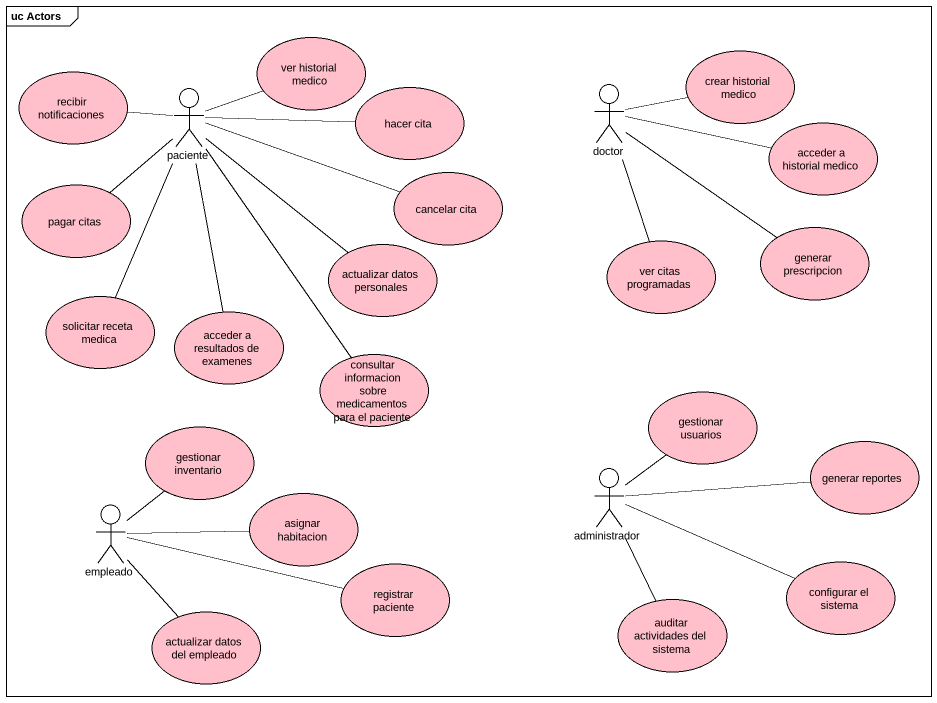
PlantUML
@startuml
mainframe uc Actors
usecase "ver historial medico" as ver_historial_medico #FFC0CB
usecase "crear historial medico" as crear_historial_medico #FFC0CB
usecase "recibir notificaciones" as recibir_notificaciones #FFC0CB
actor paciente
usecase "hacer cita" as hacer_cita #FFC0CB
actor doctor
usecase "acceder a historial medico" as acceder_a_historial_medico #FFC0CB
usecase "pagar citas" as pagar_citas #FFC0CB
usecase "cancelar cita" as cancelar_cita #FFC0CB
usecase "generar prescripcion" as generar_prescripcion #FFC0CB
usecase "actualizar datos personales" as actualizar_datos_personales #FFC0CB
usecase "ver citas programadas" as ver_citas_programadas #FFC0CB
usecase "solicitar receta medica" as solicitar_receta_medica #FFC0CB
usecase "acceder a resultados de examenes" as acceder_a_resultados_de #FFC0CB
usecase "consultar informacion sobre medicamentos para el paciente" as consultar_informacion_sobre #FFC0CB
usecase "gestionar usuarios" as gestionar_usuarios #FFC0CB
usecase "gestionar inventario" as gestionar_inventario #FFC0CB
actor administrador
usecase "generar reportes" as generar_reportes #FFC0CB
actor empleado
usecase "asignar habitacion" as asignar_habitacion #FFC0CB
usecase "registrar paciente" as registrar_paciente #FFC0CB
usecase "configurar el sistema" as configurar_el_sistema #FFC0CB
usecase "actualizar datos del empleado" as actualizar_datos_del #FFC0CB
usecase "auditar actividades del sistema" as auditar_actividades_del #FFC0CB
paciente -right- ver_historial_medico
paciente -left- recibir_notificaciones
paciente -right- hacer_cita
paciente -- pagar_citas
paciente -right- cancelar_cita
paciente -- actualizar_datos_personales
paciente -- solicitar_receta_medica
paciente -- acceder_a_resultados_de
paciente -- consultar_informacion_sobre
doctor -right- crear_historial_medico
doctor -right- acceder_a_historial_medico
doctor -- generar_prescripcion
doctor -- ver_citas_programadas
administrador -up- gestionar_usuarios
administrador -right- generar_reportes
administrador -right- configurar_el_sistema
administrador -- auditar_actividades_del
empleado -up- gestionar_inventario
empleado -right- asignar_habitacion
empleado -right- registrar_paciente
empleado -- actualizar_datos_del
@enduml
